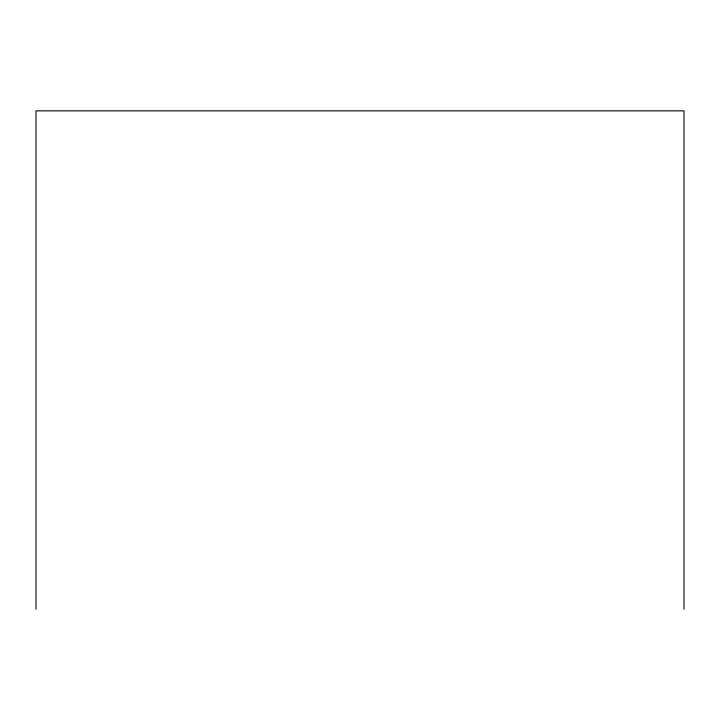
<?xml version="1.0" encoding="UTF-8"?>
<svg xmlns="http://www.w3.org/2000/svg" width="720" height="720" viewBox="0 0 720 720"><rect width="100%" height="100%" fill="white"/><g stroke="black" fill="none" stroke-linecap="round" stroke-linejoin="round"><path stroke-width="1.08" d="M684 609.147L684 110.853L36 110.853L36 609.147"/></g></svg>
